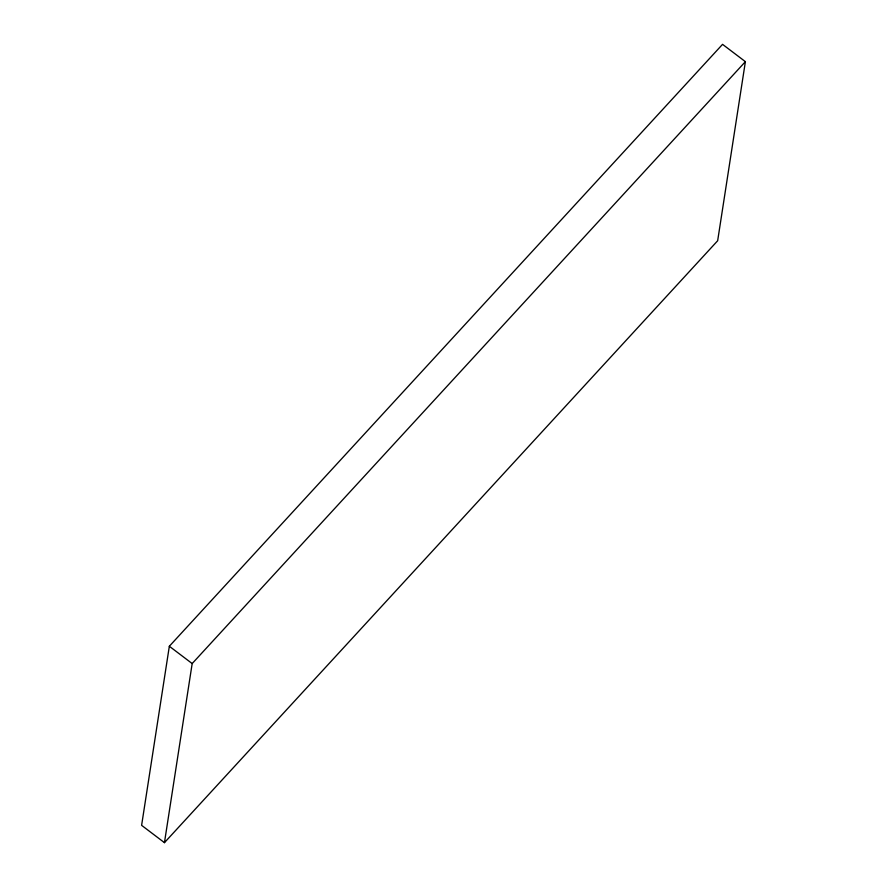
<?xml version="1.0" encoding="UTF-8"?>
<svg xmlns="http://www.w3.org/2000/svg" width="887" height="887" viewBox="0 0 887 887"><rect width="100%" height="100%" fill="white"/><g stroke="black" fill="none" stroke-linecap="round" stroke-linejoin="round"><path stroke-width="1.33" d="M169.339 646.257L141.61 825.342L164.45 842.65L717.661 240.743L745.39 61.658L722.55 44.35L169.339 646.257L192.18 663.565L164.45 842.65M192.18 663.565L745.39 61.658"/></g></svg>
